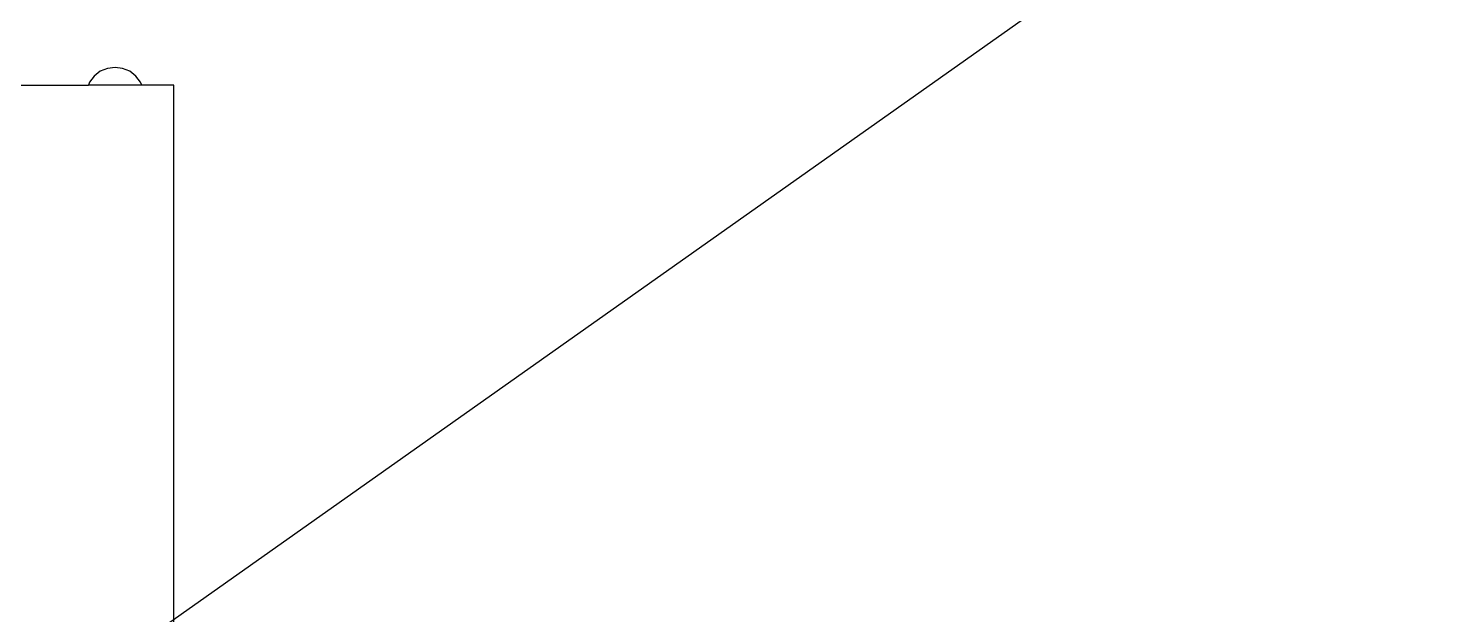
# Model space of a CAD drawing. Header units: millimetres. Extents: x -41292 to 298682, y -22072 to 33155.
# Drawn here: x 26261 to 27454, y -11090 to -10591 of the extents above; entities that cross this region are included whole.
import ezdxf

# ---------------------------------------------------------------- set-up
doc = ezdxf.new("R2010")
doc.units = ezdxf.units.MM

# ---------------------------------------------------------------- blocks, each defined once
blk = doc.blocks.new('rmfnasesx')
for p, q in [((53785.4, 4884.7), (53780.3, 4880.7)), ((53791.5, 4887.2), (53785.4, 4884.7)), ((53797.9, 4888), (53791.5, 4887.2)), ((53804.4, 4887.2), (53797.9, 4888)), ((53810.4, 4884.7), (53804.4, 4887.2)), ((53815.6, 4880.7), (53810.4, 4884.7)), ((53170.6, 4873), (53775.3, 4873)), ((53776.3, 4875.5), (53775.3, 4873)), ((53820.6, 4873), (53775.3, 4873)), ((53780.3, 4880.7), (53776.3, 4875.5)), ((53819.6, 4875.5), (53815.6, 4880.7)), ((53820.6, 4873), (53819.6, 4875.5)), ((53847.9, 4873), (53820.6, 4873)), ((53847.9, 4408.9), (53847.9, 4873))]:
    blk.add_line(p, q)

msp = doc.modelspace()

# ---------------------------------------------------------------- linework, layer by layer
msp.add_lwpolyline([(42289.27, 153.15), (21289.27, -14696.85)])

# ---------------------------------------------------------------- block references
msp.add_blockref('rmfnasesx', (-27463.27, -15512.43))

doc.saveas('drawing.dxf')
